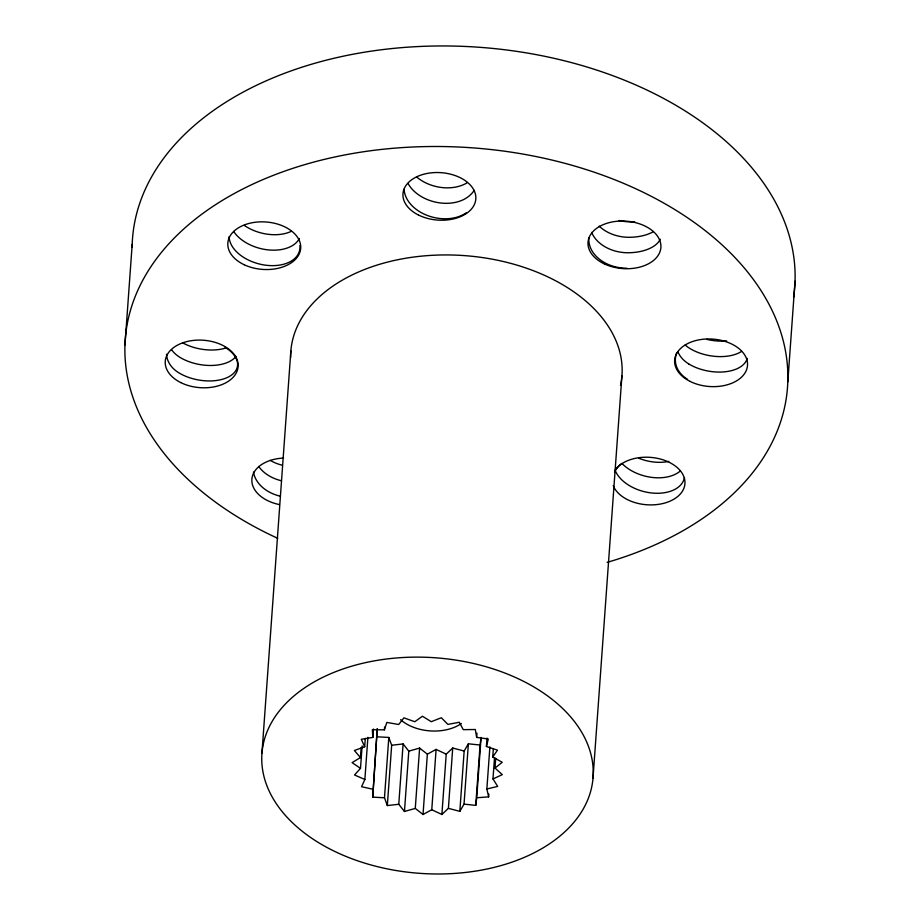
<?xml version="1.0" encoding="UTF-8"?>
<svg xmlns="http://www.w3.org/2000/svg" width="920" height="920" viewBox="0 0 920 920"><rect width="100%" height="100%" fill="white"/><g stroke="black" fill="none" stroke-linecap="round" stroke-linejoin="round"><path stroke-width="1.38" d="M372.726 797.134L377.223 728.916L372.726 797.134L384.479 797.778L387.331 805.563L398.774 804.275L404.455 811.486L415.276 808.415L423.027 814.51L431.767 809.738L441.887 814.476L448.397 808.346L452.72 748.018L464.163 751.03L468.372 743.808L480.079 745.039L475.743 805.368L464.036 804.137L459.827 811.359L448.397 808.346M124.959 344.988L132.181 244.444M261.97 753.008L290.869 350.819M372.887 789.245L361.56 786.715L364.872 779.481L354.534 774.973L360.502 768.361L352.096 762.634L360.445 757.562L361.146 747.753M360.502 768.361L362.112 745.913M360.445 757.562L354.395 750.49L364.688 746.775L365.286 738.357M364.872 779.481L367.897 737.391M364.688 746.775L361.284 739.277L372.83 737.426L373.428 729.008M372.83 737.426L372.335 729.732L384.399 729.836L384.606 727.03M384.479 797.778L388.815 737.449L377.062 736.805M387.331 805.563L391.667 745.234L388.815 737.449M398.774 804.275L403.109 743.946L391.667 745.234M404.455 811.486L408.791 751.157L403.109 743.946M415.276 808.415L419.612 748.086L408.791 751.157M423.027 814.51L427.363 754.181L419.612 748.086M431.767 809.738L436.103 749.409L446.223 754.147L452.72 748.018M441.887 814.476L446.223 754.147M459.827 811.359L464.163 751.03M464.036 804.137L468.372 743.808M475.743 805.368L476.732 797.755L488.635 796.869L486.864 788.992L497.674 786.404L492.982 778.941L502.297 774.64L494.994 768.05L502.228 762.3L492.752 757.01L497.455 750.168L486.416 746.499L488.29 739.001L476.652 737.391L476.962 733.182M476.732 797.755L481.068 737.426L480.079 745.039M486.416 746.499L487.025 738.081M486.864 788.992L489.888 746.902M488.635 796.869L488.83 794.063M492.752 757.01L493.361 748.592M492.982 778.941L494.5 757.896M494.994 768.05L495.696 758.23M593.009 778.113A166.002 108.065 4.1 0 0 352.303 666.011A166.002 108.065 4.1 0 0 337.145 852.564A166.002 108.065 4.1 0 0 593.009 778.113L621.908 375.923M787.819 381.765L795.041 281.209M384.399 729.836L386.848 722.43L398.682 724.5L403.914 717.841L414.77 721.74L422.464 716.243L431.261 721.706L441.324 717.749L447.902 724.396L459.31 722.269L463.266 729.663L475.306 729.502L476.652 737.391M427.363 754.181L436.103 749.409M277.714 538.315A331.993 216.131 4.1 0 1 212.865 206.448A331.993 216.131 4.1 0 1 720.59 243.558A331.993 216.131 4.1 0 1 607.119 562.384M615.434 469.66A36.524 23.77 4.1 0 1 672.773 464.289A36.524 23.77 4.1 0 1 667.54 502.147A36.524 23.77 4.1 0 1 613.226 485.633M279.404 504.585A36.524 23.77 4.1 0 1 251.907 478.975A36.524 23.77 4.1 0 1 283.567 458.068M290.639 357.615A166.002 108.065 4.1 0 1 467.222 255.829A166.002 108.065 4.1 0 1 620.505 385.342M132.123 247.158A331.993 216.131 4.1 0 1 481.206 47.414A331.993 216.131 4.1 0 1 793.557 297.436M461.368 723.534A39.525 25.726 4.1 0 1 400.591 719.693M591.629 232.392A36.099 27.117 5.5 0 0 627.957 252.758A36.099 19.424 3 0 0 660.238 239.234M652.889 231.955A36.099 19.424 3 0 1 629.061 237.302A36.099 27.117 5.5 0 1 599.184 226.136M626.842 268.226A36.099 27.117 5.5 0 1 588.892 237.682M634.65 221.662A36.099 19.424 3 0 1 630.177 221.835A36.099 27.117 5.5 0 1 618.999 220.501M408.043 183.494A36.099 25.679 13.2 0 0 467.36 197.351A36.099 20.861 -3.7 0 0 474.156 190.336M466.934 182.896A36.099 25.679 13.2 0 1 416.599 176.951M466.256 212.819A36.099 25.679 13.2 0 1 427.409 215.487A36.099 25.679 13.2 0 1 404.11 189.129M291.134 231.414A36.099 22.828 14.5 0 1 244.34 225.446M299.885 245.605A36.099 22.828 14.5 0 1 266.95 265.351A36.099 22.828 14.5 0 1 229.218 238.05A36.099 23.701 -6.6 0 1 229.149 236.555M299.379 238.521A36.099 22.828 14.5 0 1 268.053 249.883A36.099 22.828 14.5 0 1 233.714 231.495M226.423 347.806A36.099 20.24 10.2 0 1 182.723 342.861M166.543 354.246A36.099 26.3 -3.3 0 0 178.756 372.772A36.099 20.24 10.2 0 0 229.034 376.659A36.099 20.24 10.2 0 0 225.193 347.38M171.591 349.761A36.099 26.3 -3.3 0 0 179.86 357.305A36.099 20.24 10.2 0 0 235.992 356.454M280.059 496.156A36.099 27.117 5.5 0 1 253.471 472.052M281.175 480.688A36.099 27.117 5.5 0 1 258.692 466.451M282.279 465.221A36.099 27.117 5.5 0 1 270.135 460.334M680.42 470.856A36.099 22.828 14.5 0 1 621.908 463.392M684.48 477.572A36.099 22.828 14.5 0 1 651.728 492.982A36.099 22.828 14.5 0 1 615.089 470.143M668.771 461.403A36.099 22.828 14.5 0 1 638.675 458.183M614.548 472.201A36.099 23.701 -6.6 0 1 620.988 463.967M741.497 351.474A36.099 20.24 10.2 0 1 689.804 348.438A36.099 26.3 -3.3 0 1 685.17 344.954M747.201 358.386A36.099 20.24 10.2 0 1 724.477 371.841A36.099 20.24 10.2 0 1 688.689 363.906M687.585 379.362A36.099 26.3 -3.3 0 1 676.752 352.636M688.7 363.894A36.099 26.3 -3.3 0 1 677.913 351.831M726.662 340.906A36.099 20.24 10.2 0 1 706.824 339.365M180.711 382.559A36.524 23.77 4.1 0 0 238.015 367.574A36.524 23.77 4.1 0 0 186.357 341.711A36.524 23.77 4.1 0 0 180.711 382.559M244.237 264.764A36.524 23.77 4.1 0 0 300.679 248.584A36.524 23.77 4.1 0 0 247.905 223.744A36.524 23.77 4.1 0 0 244.237 264.764M418.416 214.981A36.524 23.77 4.1 0 0 475.709 200.008A36.524 23.77 4.1 0 0 424.051 174.144A36.524 23.77 4.1 0 0 418.416 214.981M604.428 263.948A36.524 23.77 4.1 0 0 660.87 247.767A36.524 23.77 4.1 0 0 608.097 222.927A36.524 23.77 4.1 0 0 604.428 263.948M690.103 381.409A36.524 23.77 4.1 0 0 747.396 366.436A36.524 23.77 4.1 0 0 695.738 340.572A36.524 23.77 4.1 0 0 690.103 381.409"/></g></svg>
